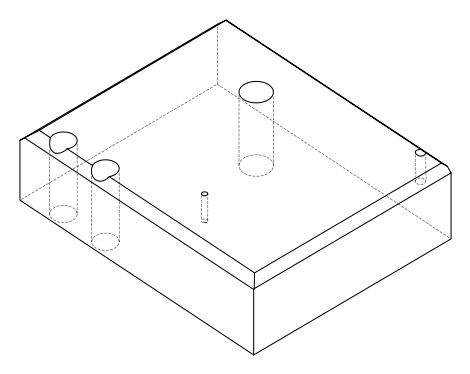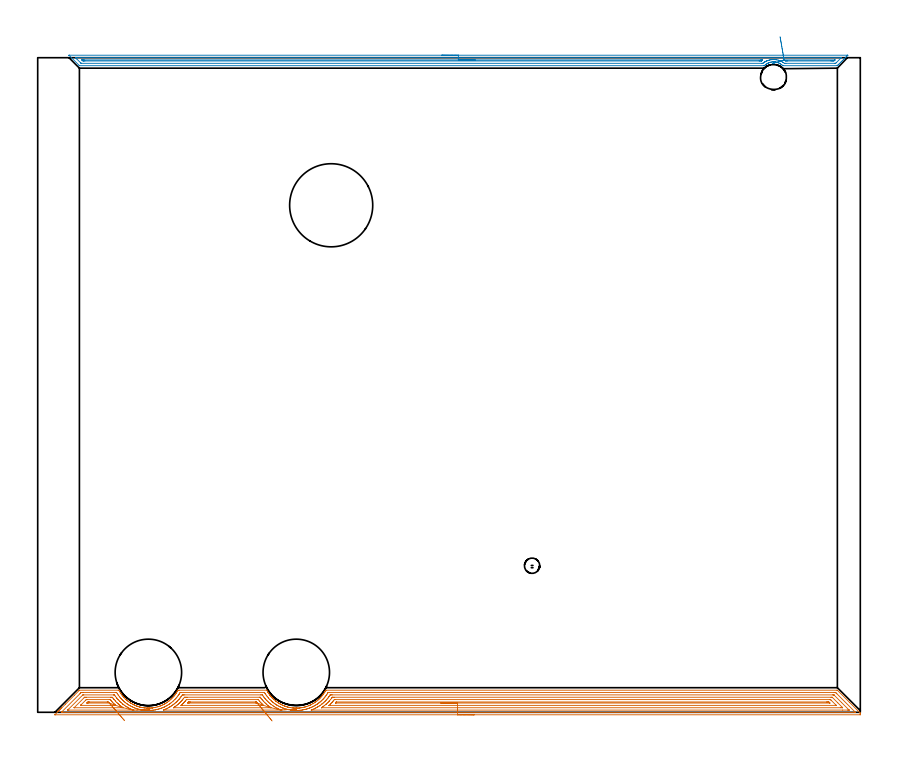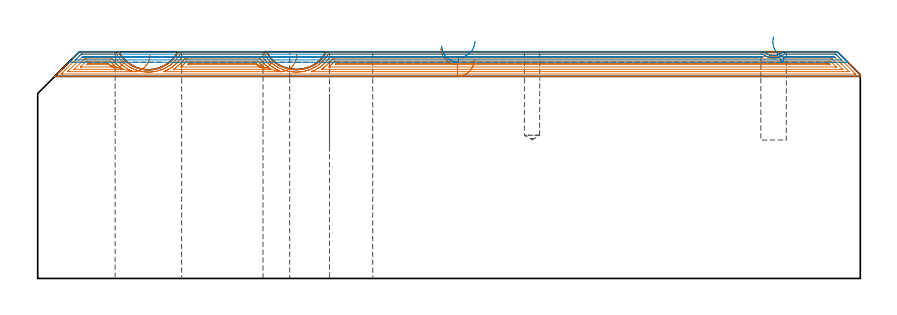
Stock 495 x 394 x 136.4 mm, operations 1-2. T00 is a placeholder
(PLAN: 10 operations, 5 tool changes, 79.8 min)
(1 AREA_MILL | FG_CHAMFER_SURFACE | UGT0205_001 | 21.5 min | 53668 mm3)
(2 AREA_MILL_1 | FG_CHAMFER_SURFACE_1 | UGT0205_001 | 11.33 min | 9451 mm3)
(3 AREA_MILL_2 | FG_CHAMFER_SURFACE_2 | UGT0205_001 | 15.69 min | 36400 mm3)
(4 AREA_MILL_3 | FG_CHAMFER_SURFACE_3 | UGT0205_001 | 28.42 min | 122205 mm3)
(5 MILL_BLIND_HOLE_FROM_SOLID_MATERIAL | STEP1POCKET | UGT0201_130 | Spiral | 0.92 min | 9856 mm3)
(6 SPOT_DRILL | STEP1POCKET_1 | NXT0321_9005460120000 | 0.03 min | 15 mm3)
(7 INDEXABLE_INSERT_DRILL_THROUGH_HOLE_FROM_SOLID | STEP1HOLE | NXT0302_038 | 0.56 min | 267712 mm3)
(8 INDEXABLE_INSERT_DRILL_THROUGH_HOLE_FROM_SOLID_1 | STEP1HOLE_1 | NXT0302_035 | 0.56 min | 170099 mm3)
(9 INDEXABLE_INSERT_DRILL_THROUGH_HOLE_FROM_SOLID_2 | STEP1HOLE_2 | NXT0302_035 | 0.56 min | 170123 mm3)
(10 DRILL_BLIND_HOLE_INTO_CENTER | STEP1POCKET_1 | UGT0301_207 | 0.22 min | 3363 mm3)
(TOOL UGT0205_001 | Chamfer Mill 20 x 3 x 45 deg. | D20 FL50 Z2)
(TOOL UGT0201_130 | Carbide End Mill 12.0 | D12 FL15 Z4)
(TOOL NXT0321_9005460120000 | NC Spot Drill, 142deg, 12mm, Carbide, Uncoated | D12 PA142 FL30 Z2)
(TOOL NXT0302_038 | Index. Insert Drill 50mm [880-D5000L50-04] | D50 PA176 FL200 Z2)
(TOOL NXT0302_035 | Index. Insert Drill 40mm [880-D4000L40-05] | D40 PA176 FL200 Z2)
(TOOL UGT0301_207 | Twist Drill 9.2 mm | D9.2 PA118 FL80 Z2)
(OP 1 AREA_MILL)
G17 G21 G94 G90
T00 M6
G54
G17 G0 G90 X262.65 Y-1.5 S1061 M3
G43 Z146.4 H0
Z131.6
G94 G1 X262.612 Z130.728 F250.
X262.498 Z129.864
X262.309 Z129.012
X262.047 Z128.18
X261.713 Z127.374
X261.31 Z126.6
X260.842 Z125.864
X260.31 Z125.172
X259.721 Z124.529
X259.078 Z123.94
X258.386 Z123.408
X257.65 Z122.94
X256.876 Z122.537
X256.07 Z122.203
X255.238 Z121.941
X254.386 Z121.752
X253.522 Z121.638
X252.65 Z121.6
X10.815
X10.475 Y-1.499 Z121.601
X10.309 Y-1.496 Z121.604
X10.307 Y-1.493 Z121.606
X12.146 Y0.347 Z123.445
X12.262 Y0.464 Z123.561
X12.439 Y0.639 Z123.737
X12.709 Y0.91 Z124.008
X12.875 Y1.078 Z124.172
X13.038 Y1.239 Z124.337
X13.156 Y1.357 Z124.455
X13.314 Y1.516 Z124.611
X13.468 Y1.669 Z124.767
X13.603 Y1.804 Z124.902
X13.752 Y1.955 Z125.05
X13.898 Y2.1 Z125.197
X14.05 Y2.251 Z125.349
X14.191 Y2.393 Z125.489
X14.329 Y2.53 Z125.627
X14.497 Y2.698 Z125.795
X16.731 Y4.932 Z128.03
X22.075 Y10.275 Z133.375
X24.773 Y12.974 Z136.072
X25.025 Y13.224 Z136.32
X25.106 Y13.296 Z136.389
X25.22 Y13.3 Z136.4
X48.455
X48.843 Y13.293 Z136.392
X48.901 Y13.19 Z136.289
X49.053 Y12.914 Z136.013
X49.14 Y12.754 Z135.853
X49.392 Y12.309 Z135.408
X49.958 Y11.417 Z134.515
X50.137 Y11.15 Z134.248
X50.322 Y10.886 Z133.983
X50.622 Y10.479 Z133.578
X50.897 Y10.121 Z133.221
X51.05 Y9.929 Z133.029
X51.215 Y9.723 Z132.823
X51.687 Y9.183 Z132.28
X51.883 Y8.969 Z132.064
X52.029 Y8.806 Z131.904
X52.089 Y8.739 Z131.838
X52.991 Y7.847 Z130.945
X53.215 Y7.654 Z130.748
X53.37 Y7.517 Z130.614
X53.584 Y7.329 Z130.428
X53.895 Y7.058 Z130.156
X54.179 Y6.832 Z129.932
X54.403 Y6.655 Z129.755
X54.788 Y6.365 Z129.463
X55.213 Y6.063 Z129.16
X55.304 Y6. Z129.099
X55.446 Y5.904 Z129.001
X55.604 Y5.801 Z128.897
X55.681 Y5.75 Z128.847
X55.752 Y5.706 Z128.803
X55.911 Y5.608 Z128.705
X56.051 Y5.523 Z128.618
X56.575 Y5.199 Z128.296
X57.044 Y4.936 Z128.035
X57.468 Y4.713 Z127.812
X57.512 Y4.691 Z127.79
X57.838 Y4.534 Z127.631
X58.032 Y4.439 Z127.538
X58.146 Y4.384 Z127.483
X58.285 Y4.317 Z127.414
X58.366 Y4.277 Z127.375
X58.851 Y4.068 Z127.167
X59.178 Y3.937 Z127.032
X59.254 Y3.905 Z127.002
X59.39 Y3.854 Z126.954
X59.417 Y3.844 Z126.944
X59.625 Y3.771 Z126.865
X59.93 Y3.658 Z126.756
X60.148 Y3.579 Z126.677
X60.73 Y3.385 Z126.483
X60.966 Y3.316 Z126.411
X61.041 Y3.292 Z126.389
X61.121 Y3.27 Z126.368
X61.276 Y3.227 Z126.326
X61.412 Y3.192 Z126.286
X61.487 Y3.171 Z126.266
X61.934 Y3.06 Z126.157
X62.349 Y2.97 Z126.069
X62.753 Y2.885 Z125.982
X62.827 Y2.869 Z125.966
X63.721 Y2.722 Z125.815
X64.384 Y2.638 Z125.736
X64.54 Y2.619 Z125.715
X64.614 Y2.609 Z125.707
X65.507 Y2.542 Z125.634
X65.708 Y2.535 Z125.629
X66.104 Y2.524 Z125.609
X66.265 Y2.518 Z125.607
X66.327 Y2.516 Z125.604
X66.401 Y2.513
X66.678 Y2.517 Z125.603
X66.889 Y2.519 Z125.609
X67.221 Y2.524 Z125.611
X67.294 Y2.523 Z125.614
X67.479 Y2.534 Z125.626
X68.115 Y2.572 Z125.664
X68.187 Y2.575 Z125.67
X68.352 Y2.591 Z125.688
X69.008 Y2.659 Z125.751
X69.08 Y2.665 Z125.76
X69.091 Y2.666 Z125.762
X69.224 Y2.685 Z125.784
X69.249 Y2.689 Z125.787
X69.902 Y2.79 Z125.883
X69.974 Y2.8 Z125.894
X70.415 Y2.884 Z125.981
X70.796 Y2.959 Z126.054
X70.867 Y2.972 Z126.069
X71.76 Y3.188 Z126.286
X72.471 Y3.385 Z126.482
X72.583 Y3.422 Z126.517
X72.654 Y3.444 Z126.54
X73.547 Y3.757 Z126.856
X73.793 Y3.854 Z126.952
X73.923 Y3.907 Z127.001
X74.12 Y3.983 Z127.079
X74.37 Y4.082 Z127.177
X74.44 Y4.109 Z127.205
X74.832 Y4.277 Z127.376
X75.333 Y4.516 Z127.613
X75.827 Y4.769 Z127.868
X76.157 Y4.94 Z128.037
X76.227 Y4.975 Z128.072
X76.534 Y5.147 Z128.245
X76.575 Y5.169 Z128.268
X77.12 Y5.498 Z128.598
X77.288 Y5.608 Z128.707
X77.988 Y6.061 Z129.161
X78.907 Y6.74 Z129.837
X78.952 Y6.777 Z129.874
X79.176 Y6.954 Z130.053
X79.8 Y7.479 Z130.578
X80.205 Y7.848 Z130.944
X80.693 Y8.313 Z131.413
X81.107 Y8.739 Z131.838
X81.586 Y9.259 Z132.358
X81.711 Y9.407 Z132.503
X81.817 Y9.531 Z132.629
X81.903 Y9.632 Z132.731
X82.115 Y9.894 Z132.993
X82.32 Y10.148 Z133.248
X82.48 Y10.345 Z133.445
X82.612 Y10.524 Z133.623
X83.242 Y11.417 Z134.516
X83.373 Y11.612 Z134.711
X83.798 Y12.309 Z135.408
X84.143 Y12.914 Z136.011
X84.2 Y13.012 Z136.111
X84.264 Y13.125 Z136.224
X84.365 Y13.296 Z136.39
X85.094 Y13.3 Z136.4
X137.818
X137.834 Y13.294 Z136.393
X137.85 Y13.28 Z136.379
X138.401 Y12.31 Z135.407
X138.565 Y12.037 Z135.134
X138.685 Y11.838 Z134.938
X138.712 Y11.793 Z134.893
X138.756 Y11.72 Z134.818
X138.838 Y11.599 Z134.695
X138.958 Y11.418 Z134.517
X139.159 Y11.133 Z134.232
X139.449 Y10.722 Z133.817
X139.587 Y10.524 Z133.624
X139.6 Y10.506 Z133.606
X139.65 Y10.439 Z133.538
X139.775 Y10.284 Z133.38
X140.297 Y9.632 Z132.73
X140.486 Y9.407 Z132.507
X140.543 Y9.34 Z132.44
X140.797 Y9.063 Z132.161
X140.884 Y8.969 Z132.065
X141.06 Y8.775 Z131.875
X141.093 Y8.739 Z131.839
X141.295 Y8.53 Z131.628
X141.436 Y8.384 Z131.481
X141.588 Y8.238 Z131.336
X141.994 Y7.847 Z130.945
X142.207 Y7.654 Z130.752
X142.33 Y7.542 Z130.64
X143.024 Y6.954 Z130.053
X143.247 Y6.777 Z129.873
X143.365 Y6.686 Z129.786
X143.478 Y6.601 Z129.7
X143.633 Y6.485 Z129.581
X143.667 Y6.459 Z129.555
X144.116 Y6.129 Z129.229
X144.213 Y6.062 Z129.161
X144.455 Y5.9 Z128.999
X144.609 Y5.797 Z128.896
X145.009 Y5.54 Z128.639
X145.343 Y5.339 Z128.438
X145.625 Y5.169 Z128.269
X145.903 Y5.012 Z128.111
X146.108 Y4.902 Z128.002
X146.348 Y4.774 Z127.874
X146.796 Y4.548 Z127.647
X147.201 Y4.357 Z127.453
X147.368 Y4.277 Z127.375
X147.689 Y4.136 Z127.235
X148.244 Y3.92 Z127.013
X148.583 Y3.785 Z126.88
X148.725 Y3.734 Z126.83
X148.988 Y3.642 Z126.735
X149.204 Y3.562 Z126.662
X149.476 Y3.465 Z126.565
X149.497 Y3.459 Z126.558
X149.882 Y3.342 Z126.438
X150.048 Y3.289 Z126.388
X150.242 Y3.237 Z126.335
X150.329 Y3.215 Z126.309
X150.369 Y3.204 Z126.298
X151.01 Y3.047 Z126.145
X151.223 Y2.996 Z126.093
X151.262 Y2.986 Z126.084
X152.156 Y2.811 Z125.907
X153.049 Y2.673 Z125.771
X153.228 Y2.654 Z125.752
X153.903 Y2.587 Z125.677
X153.942 Y2.582 Z125.673
X154.371 Y2.557 Z125.644
X154.797 Y2.531 Z125.617
X154.836 Y2.528 Z125.616
X155.268 Y2.519 Z125.611
X155.477 Y2.516 Z125.603
X155.491
X155.589 Y2.514 Z125.602
X155.691 Y2.513 Z125.603
X155.729 Y2.512 Z125.604
X155.779 Y2.513 Z125.606
X156.136 Y2.526 Z125.61
X156.584 Y2.537 Z125.631
X156.622 Y2.538 Z125.634
X156.791 Y2.549 Z125.647
X157.478 Y2.6 Z125.694
X157.515 Y2.602 Z125.697
X157.848 Y2.642 Z125.738
X158.372 Y2.707 Z125.8
X158.409 Y2.712 Z125.805
X159.302 Y2.856 Z125.952
X160.195 Y3.047 Z126.145
X160.3 Y3.074 Z126.172
X160.606 Y3.153 Z126.248
X160.984 Y3.247 Z126.347
X161.089 Y3.274 Z126.374
X161.47 Y3.384 Z126.483
X161.982 Y3.554 Z126.652
X162.875 Y3.881 Z126.98
X163.522 Y4.146 Z127.246
X163.733 Y4.235 Z127.331
X163.768 Y4.249 Z127.346
X163.833 Y4.277 Z127.375
X164.223 Y4.466 Z127.566
X164.627 Y4.665 Z127.762
X164.662 Y4.682 Z127.779
X165.577 Y5.169 Z128.268
X166.014 Y5.432 Z128.531
X166.448 Y5.704 Z128.802
X166.743 Y5.9 Z128.998
X166.984 Y6.061 Z129.159
X167.169 Y6.192 Z129.291
X167.342 Y6.314 Z129.413
X168.178 Y6.955 Z130.052
X168.235 Y7.001 Z130.098
X168.684 Y7.382 Z130.482
X169.128 Y7.773 Z130.872
X169.208 Y7.846 Z130.946
X169.618 Y8.244 Z131.342
X170.021 Y8.647 Z131.746
X170.11 Y8.739 Z131.839
X170.148 Y8.78 Z131.88
X170.513 Y9.182 Z132.281
X170.709 Y9.407 Z132.504
X170.883 Y9.603 Z132.703
X170.915 Y9.64 Z132.74
X171.268 Y10.08 Z133.178
X171.613 Y10.524 Z133.623
X171.808 Y10.785 Z133.885
X172.238 Y11.416 Z134.516
X172.67 Y12.086 Z135.185
X172.701 Y12.134 Z135.234
X172.805 Y12.309 Z135.409
X172.839 Y12.369 Z135.469
X173.17 Y12.96 Z136.06
X173.298 Y13.191 Z136.287
X173.306 Y13.204 Z136.299
X173.365 Y13.297 Z136.389
X173.563 Y13.3 Z136.4
X480.974
X481.195 Y13.296 Z136.389
X481.36 Y13.14 Z136.24
X488.601 Y5.9 Z128.998
X494.916 Y-0.415 Z122.683
X494.99 Y-0.5 Z122.596
X495. Y-0.581 Z122.518
Y-1.305 Z121.795
X494.99 Y-1.493 Z121.605
X494.95 Y-1.5 Z121.6
X252.65
Y-0.086 Z123.014
X14.964 Y-0.085 Z123.015
X14.497 Y-0.082 Z123.018
X14.335 Y-0.079 Z123.021
X14.191 Y-0.071 Z123.029
X14.255 Y-0.001 Z123.099
X14.336 Y0.084 Z123.184
X14.497 Y0.247 Z123.347
X14.695 Y0.445 Z123.545
X25.411 Y11.161 Z134.261
X25.761 Y11.507 Z134.607
X26.114 Y11.855 Z134.955
X26.156 Y11.879 Z134.979
X26.192 Y11.881 Z134.981
X26.27 Y11.884 Z134.984
X27.007 Y11.886 Z134.986
X27.162
X46.822
X47.191 Y11.884 Z134.984
X47.376 Y11.881 Z134.981
X47.462 Y11.879 Z134.979
X47.561 Y11.737 Z134.837
X47.936 Y11.161 Z134.261
X48.455 Y10.366 Z133.466
X48.513 Y10.284 Z133.384
X48.652 Y10.09 Z133.19
X49.179 Y9.407 Z132.507
X49.348 Y9.192 Z132.292
X49.917 Y8.53 Z131.63
X50.242 Y8.168 Z131.268
X50.739 Y7.654 Z130.754
X51.136 Y7.255 Z130.355
X51.384 Y7.017 Z130.117
X51.649 Y6.777 Z129.877
X52.029 Y6.443 Z129.543
X52.327 Y6.189 Z129.289
X52.682 Y5.9 Z129.
X52.923 Y5.713 Z128.813
X53.721 Y5.117 Z128.217
X53.855 Y5.023 Z128.123
X54.371 Y4.689 Z127.789
X54.71 Y4.472 Z127.572
X54.836 Y4.394 Z127.494
X55.248 Y4.146 Z127.246
X55.604 Y3.944 Z127.044
X56.075 Y3.684 Z126.784
X56.497 Y3.47 Z126.57
X56.579 Y3.429 Z126.529
X56.633 Y3.403 Z126.503
X56.911 Y3.27 Z126.37
X57.391 Y3.048 Z126.148
X57.803 Y2.865 Z125.965
X58.285 Y2.671 Z125.771
X58.403 Y2.626 Z125.726
X59.034 Y2.393 Z125.493
X59.178 Y2.341 Z125.441
X59.261 Y2.311 Z125.411
X60.072 Y2.053 Z125.153
X60.565 Y1.909 Z125.009
X60.966 Y1.804 Z124.904
X61.096 Y1.772 Z124.872
X61.896 Y1.589 Z124.689
X62.244 Y1.516 Z124.616
X62.753 Y1.428 Z124.528
X62.861 Y1.41 Z124.51
X63.293 Y1.344 Z124.444
X63.646 Y1.297 Z124.397
X63.903 Y1.265 Z124.365
X64.54 Y1.198 Z124.298
X64.894 Y1.169 Z124.269
X65.434 Y1.132 Z124.232
X65.842 Y1.116 Z124.216
X66.327 Y1.102 Z124.202
X66.748 Y1.103 Z124.203
X67.221 Y1.11 Z124.21
X67.619 Y1.126 Z124.226
X68.115 Y1.155 Z124.255
X68.459 Y1.179 Z124.279
X69.008 Y1.232 Z124.332
X69.269 Y1.26 Z124.36
X69.902 Y1.345 Z124.445
X70.053 Y1.368 Z124.468
X70.796 Y1.491 Z124.591
X70.817 Y1.495 Z124.595
X70.928 Y1.516 Z124.616
X71.689 Y1.682 Z124.782
X72.27 Y1.823 Z124.923
X72.583 Y1.903 Z125.003
X72.972 Y2.011 Z125.111
X73.476 Y2.161 Z125.261
X73.653 Y2.219 Z125.319
X74.16 Y2.393 Z125.493
X74.338 Y2.456 Z125.556
X74.37 Y2.468 Z125.568
X74.955 Y2.696 Z125.796
X75.264 Y2.819 Z125.919
X75.586 Y2.953 Z126.053
X76.157 Y3.204 Z126.304
X76.203 Y3.225 Z126.325
X76.296 Y3.27 Z126.37
X76.795 Y3.521 Z126.621
X77.051 Y3.653 Z126.753
X77.378 Y3.826 Z126.926
X77.962 Y4.146 Z127.246
X78.497 Y4.481 Z127.581
X78.838 Y4.696 Z127.796
X79.039 Y4.827 Z127.927
X79.334 Y5.023 Z128.123
X79.566 Y5.186 Z128.286
X79.732 Y5.306 Z128.406
X80.076 Y5.562 Z128.662
X80.525 Y5.9 Z129.
X80.581 Y5.944 Z129.044
X80.625 Y5.979 Z129.079
X81.54 Y6.757 Z129.857
X82.413 Y7.587 Z130.687
X82.446 Y7.621 Z130.721
X82.478 Y7.654 Z130.754
X82.876 Y8.076 Z131.176
X83.303 Y8.532 Z131.632
X83.704 Y9.017 Z132.117
X84.024 Y9.407 Z132.507
X84.102 Y9.503 Z132.603
X84.2 Y9.628 Z132.728
X84.479 Y10.01 Z133.11
X84.676 Y10.284 Z133.384
X84.847 Y10.526 Z133.626
X85.094 Y10.879 Z133.979
X85.205 Y11.051 Z134.151
X85.668 Y11.795 Z134.895
X85.718 Y11.875 Z134.975
X85.803 Y11.879 Z134.979
X85.987 Y11.883 Z134.983
X86.143 Y11.885 Z134.985
X136.342
X136.42 Y11.884 Z134.984
X136.458 Y11.882 Z134.982
X136.473 Y11.88 Z134.98
X136.494 Y11.852 Z134.952
X136.627 Y11.639 Z134.739
X136.911 Y11.174 Z134.274
X136.924 Y11.152 Z134.252
X137.529 Y10.284 Z133.384
X137.818 Y9.876 Z132.976
X138.188 Y9.407 Z132.507
X138.712 Y8.758 Z131.858
X138.913 Y8.53 Z131.63
X139.605 Y7.776 Z130.876
X139.727 Y7.654 Z130.754
X140.499 Y6.908 Z130.008
X140.644 Y6.777 Z129.877
X141.042 Y6.433 Z129.533
X141.393 Y6.135 Z129.235
X141.684 Y5.9 Z129.
X142.286 Y5.439 Z128.539
X142.529 Y5.262 Z128.362
X142.866 Y5.023 Z128.123
X143.18 Y4.813 Z127.913
X143.81 Y4.405 Z127.505
X144.074 Y4.246 Z127.346
X144.112 Y4.223 Z127.323
X144.245 Y4.146 Z127.246
X144.967 Y3.748 Z126.848
X145.824 Y3.306 Z126.406
X145.866 Y3.286 Z126.386
X145.901 Y3.27 Z126.37
X146.754 Y2.893 Z125.993
X147.409 Y2.627 Z125.727
X147.648 Y2.534 Z125.634
X147.69 Y2.518 Z125.618
X148.04 Y2.393 Z125.493
X148.542 Y2.221 Z125.321
X148.807 Y2.132 Z125.232
X149.435 Y1.948 Z125.048
X149.628 Y1.895 Z124.995
X150.212 Y1.746 Z124.846
X150.329 Y1.717 Z124.817
X150.421 Y1.697 Z124.797
X151.218 Y1.526 Z124.626
X151.267 Y1.516 Z124.616
X152.116 Y1.372 Z124.472
X152.292 Y1.343 Z124.443
X152.684 Y1.288 Z124.388
X153.01 Y1.251 Z124.351
X153.313 Y1.219 Z124.319
X153.903 Y1.167 Z124.267
X154.285 Y1.142 Z124.242
X154.797 Y1.115 Z124.215
X155.215 Y1.106 Z124.206
X155.691 Y1.101 Z124.201
X156.105 Y1.109 Z124.209
X156.584 Y1.125 Z124.225
X156.962 Y1.146 Z124.246
X157.478 Y1.182 Z124.282
X157.794 Y1.206 Z124.306
X158.372 Y1.274 Z124.374
X158.59 Y1.302 Z124.402
X159.265 Y1.4 Z124.5
X159.368 Y1.416 Z124.516
X159.949 Y1.516 Z124.616
X160.184 Y1.566 Z124.666
X160.94 Y1.737 Z124.837
X161.053 Y1.764 Z124.864
X161.559 Y1.896 Z124.996
X161.946 Y2.001 Z125.101
X162.255 Y2.09 Z125.19
X162.84 Y2.279 Z125.379
X162.926 Y2.309 Z125.409
X163.162 Y2.393 Z125.493
X163.643 Y2.571 Z125.671
X163.733 Y2.605 Z125.705
X164.213 Y2.799 Z125.899
X164.627 Y2.97 Z126.07
X164.839 Y3.061 Z126.161
X165.288 Y3.27 Z126.37
X165.475 Y3.36 Z126.46
X165.521 Y3.382 Z126.482
X166.031 Y3.646 Z126.746
X166.414 Y3.847 Z126.947
X166.611 Y3.954 Z127.054
X166.956 Y4.146 Z127.246
X167.176 Y4.276 Z127.376
X167.308 Y4.357 Z127.457
X167.72 Y4.619 Z127.719
X168.202 Y4.929 Z128.029
X168.259 Y4.967 Z128.067
X168.34 Y5.023 Z128.123
X168.775 Y5.338 Z128.438
X169.095 Y5.574 Z128.674
X169.282 Y5.717 Z128.817
X169.519 Y5.9 Z129.
X169.777 Y6.108 Z129.208
X169.989 Y6.282 Z129.382
X170.257 Y6.513 Z129.613
X170.558 Y6.777 Z129.877
X170.727 Y6.929 Z130.029
X170.883 Y7.073 Z130.173
X171.18 Y7.362 Z130.462
X171.475 Y7.654 Z130.754
X171.624 Y7.803 Z130.903
X171.776 Y7.961 Z131.061
X172.05 Y8.262 Z131.362
X172.291 Y8.53 Z131.63
X172.466 Y8.73 Z131.83
X172.67 Y8.966 Z132.066
X172.869 Y9.212 Z132.312
X173.023 Y9.407 Z132.507
X173.257 Y9.708 Z132.808
X173.563 Y10.11 Z133.21
X173.636 Y10.212 Z133.312
X173.685 Y10.284 Z133.384
X173.991 Y10.741 Z133.841
X174.27 Y11.161 Z134.261
X174.343 Y11.273 Z134.373
X174.457 Y11.45 Z134.55
X174.685 Y11.814 Z134.914
X174.72 Y11.869 Z134.969
X174.797 Y11.879 Z134.979
X174.981 Y11.882 Z134.982
X175.351 Y11.885 Z134.985
X479.341 Y11.886 Z134.986
X480.08 Y11.883 Z134.983
X480.128 Y11.882 Z134.982
X480.152 Y11.879 Z134.979
X480.175 Y11.863 Z134.963
X480.281 Y11.763 Z134.863
X480.487 Y11.561 Z134.661
X480.89 Y11.161 Z134.261
X491.697 Y0.353 Z123.453
X492.067 Y-0.025 Z123.075
X492.106 Y-0.067 Z123.033
X492.113 Y-0.08 Z123.02
X492.093 Y-0.081 Z123.019
X491.961 Y-0.083 Z123.017
X491.697 Y-0.085 Z123.015
X491.543 Y-0.086 Z123.014
X252.65
Y1.328 Z124.428
X164.818 Y1.329 Z124.429
X164.633 Y1.33 Z124.43
X164.627 Y1.332 Z124.432
Y1.333 Z124.433
Y1.335 Z124.435
X164.758 Y1.388 Z124.488
X165.078 Y1.516 Z124.616
X165.39 Y1.644 Z124.744
X165.521 Y1.7 Z124.8
X166.009 Y1.914 Z125.014
X166.414 Y2.103 Z125.203
X166.612 Y2.199 Z125.299
X167.002 Y2.393 Z125.493
X167.203 Y2.496 Z125.596
X167.308 Y2.551 Z125.651
X167.779 Y2.807 Z125.907
X168.202 Y3.041 Z126.141
X168.348 Y3.126 Z126.226
X168.589 Y3.27 Z126.37
X168.899 Y3.463 Z126.563
X169.095 Y3.588 Z126.688
X169.435 Y3.813 Z126.913
X169.932 Y4.146 Z127.246
X169.965 Y4.17 Z127.27
X170.883 Y4.857 Z127.957
X170.977 Y4.93 Z128.03
X171.094 Y5.023 Z128.123
X171.464 Y5.329 Z128.429
X171.776 Y5.591 Z128.691
X171.943 Y5.736 Z128.836
X172.126 Y5.9 Z129.
X172.407 Y6.158 Z129.258
X172.67 Y6.405 Z129.505
X172.86 Y6.59 Z129.69
X173.047 Y6.777 Z129.877
X173.3 Y7.036 Z130.136
X173.563 Y7.31 Z130.41
X173.729 Y7.491 Z130.591
X173.874 Y7.654 Z130.754
X174.143 Y7.962 Z131.062
X174.457 Y8.326 Z131.426
X174.55 Y8.439 Z131.539
X174.622 Y8.53 Z131.63
X174.937 Y8.936 Z132.036
X175.301 Y9.407 Z132.507
X175.322 Y9.435 Z132.535
X175.351 Y9.474 Z132.574
X175.988 Y10.41 Z133.51
X176.019 Y10.451 Z133.551
X176.032 Y10.465 Z133.565
X176.058 Y10.467 Z133.567
X176.244 Y10.469 Z133.569
X176.947 Y10.471 Z133.571
X177.138 Y10.472 Z133.572
X478.293 Y10.471 Z133.571
X478.999 Y10.467 Z133.567
X479.089 Y10.465 Z133.565
X479.136 Y10.453 Z133.553
X479.186 Y10.41 Z133.51
X479.315 Y10.284 Z133.384
X483.644 Y5.957 Z129.057
X488.123 Y1.477 Z124.577
X488.25 Y1.339 Z124.439
X488.224 Y1.333 Z124.433
X488.21 Y1.331 Z124.431
X488.123 Y1.33 Z124.43
X487.42 Y1.328 Z124.428
X484.401
X252.65
Y2.743 Z125.843
X170.883
X170.827 Y2.744 Z125.844
X170.781 Y2.746 Z125.846
X170.773 Y2.748 Z125.848
X170.772 Y2.749 Z125.849
X170.794 Y2.768 Z125.868
X170.883 Y2.83 Z125.93
X171.145 Y3.012 Z126.112
X171.512 Y3.27 Z126.37
X171.664 Y3.38 Z126.48
X171.776 Y3.462 Z126.562
X172.169 Y3.762 Z126.862
X172.67 Y4.146 Z127.246
X173.15 Y4.552 Z127.652
X173.563 Y4.903 Z128.003
X173.628 Y4.96 Z128.06
X173.697 Y5.023 Z128.123
X174.086 Y5.387 Z128.487
X174.457 Y5.737 Z128.837
X174.54 Y5.819 Z128.919
X174.621 Y5.9 Z129.
X174.976 Y6.268 Z129.368
X175.351 Y6.659 Z129.759
X175.408 Y6.721 Z129.821
X175.457 Y6.777 Z129.877
X176.23 Y7.667 Z130.767
X176.904 Y8.53 Z131.63
X177.004 Y8.662 Z131.762
X177.138 Y8.84 Z131.94
X177.248 Y8.99 Z132.09
X177.286 Y9.037 Z132.137
X177.299 Y9.051 Z132.151
X177.317 Y9.052 Z132.152
X177.496 Y9.056 Z132.156
X178.032 Y9.057 Z132.157
X178.388
X477.399
X477.757 Y9.056 Z132.156
X478.024 Y9.052 Z132.152
X478.086 Y9.05 Z132.15
X478.175 Y8.968 Z132.068
X478.293 Y8.857 Z131.957
X481.42 Y5.731 Z128.831
X484.1 Y3.05 Z126.15
X484.239 Y2.907 Z126.007
X484.345 Y2.795 Z125.895
X484.385 Y2.748 Z125.848
X484.37 Y2.747 Z125.847
X484.19 Y2.745 Z125.845
X483.654 Y2.743 Z125.843
X483.298
X252.65
Y4.157 Z127.257
X176.025
X175.351 Y4.158 Z127.258
X175.337 Y4.16 Z127.26
X175.31 Y4.173 Z127.273
X175.314 Y4.182 Z127.282
X175.328 Y4.198 Z127.298
X176.22 Y5.048 Z128.148
X176.244 Y5.072 Z128.172
X176.654 Y5.498 Z128.598
X177.038 Y5.9 Z129.
X177.086 Y5.951 Z129.051
X177.138 Y6.009 Z129.109
X177.499 Y6.422 Z129.522
X177.806 Y6.777 Z129.877
X177.908 Y6.898 Z129.998
X178.032 Y7.048 Z130.148
X178.423 Y7.534 Z130.634
X178.507 Y7.637 Z130.737
X178.529 Y7.639 Z130.739
X178.584 Y7.642 Z130.742
X178.694 Y7.643 Z130.743
X178.915
X476.516
X476.956 Y7.636 Z130.736
X477.068 Y7.622 Z130.722
X477.215 Y7.481 Z130.581
X477.399 Y7.302 Z130.402
X480.444 Y4.257 Z127.357
X480.489 Y4.209 Z127.309
X480.521 Y4.17 Z127.27
X480.522 Y4.163 Z127.263
X480.507 Y4.162 Z127.262
X480.08 Y4.157 Z127.257
X252.65
Y5.571 Z128.671
X179.819
X179.259 Y5.573 Z128.673
X179.202 Y5.575 Z128.675
X179.157 Y5.577 Z128.677
X179.187 Y5.643 Z128.743
X179.4 Y5.9 Z129.
X179.59 Y6.125 Z129.225
X179.665 Y6.209 Z129.309
X179.679 Y6.221 Z129.321
X179.694 Y6.224 Z129.324
X179.735 Y6.227 Z129.327
X179.819 Y6.228 Z129.328
X474.718 Y6.229 Z129.329
X475.277 Y6.228 Z129.328
X475.612 Y6.226 Z129.326
X475.946 Y6.222 Z129.322
X476.027 Y6.214 Z129.314
X476.073 Y6.172 Z129.272
X476.167 Y6.081 Z129.181
X476.352 Y5.9 Z129.
X476.505 Y5.746 Z128.846
X476.657 Y5.587 Z128.687
X476.665 Y5.575 Z128.675
X476.664 Y5.574 Z128.674
X476.647 Y5.572 Z128.672
X476.629 Y5.571 Z128.671
X252.65
X251.778 Z128.709
X250.914 Z128.823
X250.062 Z129.012
X249.23 Z129.274
X248.424 Z129.608
X247.65 Z130.011
X246.914 Z130.48
X246.222 Z131.011
X245.579 Z131.6
X244.99 Z132.243
X244.458 Z132.935
X243.99 Z133.671
X243.587 Z134.445
X243.253 Z135.251
X242.991 Z136.083
X242.802 Z136.935
X242.688 Z137.8
X242.65 Z138.671
G0 Z146.4
X155.834 Y1.965
Z135.088
G1 X155.855 Y1.966 Z134.215
X155.8 Y1.962 Z133.345
X155.669 Y1.953 Z132.482
X155.464 Y1.939 Z131.634
X155.186 Y1.921 Z130.808
X154.838 Y1.897 Z130.008
X154.421 Y1.868 Z129.243
X153.939 Y1.836 Z128.516
X153.396 Y1.799 Z127.834
X152.795 Y1.758 Z127.203
X152.142 Y1.713 Z126.626
X151.442 Y1.666 Z126.109
X150.699 Y1.615 Z125.654
X149.919 Y1.562 Z125.267
X149.108 Y1.507 Z124.949
X148.273 Y1.45 Z124.703
X147.42 Y1.392 Z124.53
X146.555 Y1.333 Z124.433
X146.54 Y1.332 Z124.432
X146.473 Y1.33 Z124.43
X146.371 Y1.329 Z124.429
X146.244 Y1.328 Z124.428
X75.736 Y1.329 Z124.429
X75.668 Y1.33 Z124.43
X75.63 Y1.331 Z124.431
X75.679 Y1.353 Z124.453
X76.157 Y1.547 Z124.647
X76.758 Y1.804 Z124.904
X77.051 Y1.934 Z125.034
X77.368 Y2.082 Z125.182
X77.945 Y2.361 Z125.461
X77.966 Y2.372 Z125.472
X78.007 Y2.393 Z125.493
X78.547 Y2.679 Z125.779
X78.838 Y2.837 Z125.937
X79.117 Y2.996 Z126.096
X79.585 Y3.27 Z126.37
X79.676 Y3.325 Z126.425
X79.732 Y3.36 Z126.46
X80.216 Y3.672 Z126.772
X80.625 Y3.937 Z127.037
X80.751 Y4.023 Z127.123
X80.927 Y4.146 Z127.246
X81.266 Y4.395 Z127.495
X81.519 Y4.582 Z127.682
X81.772 Y4.775 Z127.875
X82.093 Y5.023 Z128.123
X82.269 Y5.165 Z128.265
X82.413 Y5.284 Z128.384
X82.748 Y5.571 Z128.671
X83.127 Y5.9 Z129.
X83.221 Y5.984 Z129.084
X83.306 Y6.063 Z129.163
X83.675 Y6.415 Z129.515
X84.049 Y6.777 Z129.877
X84.124 Y6.851 Z129.951
X84.2 Y6.929 Z130.029
X84.554 Y7.306 Z130.406
X84.877 Y7.654 Z130.754
X84.979 Y7.766 Z130.866
X85.094 Y7.897 Z130.997
X85.384 Y8.246 Z131.346
X85.618 Y8.53 Z131.63
X85.781 Y8.733 Z131.833
X85.987 Y8.993 Z132.093
X86.165 Y9.233 Z132.333
X86.29 Y9.407 Z132.507
X86.91 Y10.284 Z133.384
X87.037 Y10.459 Z133.559
X87.392 Y10.467 Z133.567
X87.585 Y10.47 Z133.57
X87.775 Y10.471 Z133.571
X88.477 Y10.472 Z133.572
X134.244 Y10.471 Z133.571
X134.948 Y10.469 Z133.569
X135.137 Y10.466 Z133.566
X135.158 Y10.465 Z133.565
X135.183 Y10.437 Z133.537
X135.23 Y10.377 Z133.477
X135.296 Y10.284 Z133.384
X135.631 Y9.799 Z132.899
X135.906 Y9.407 Z132.507
X135.957 Y9.335 Z132.435
X136.031 Y9.234 Z132.334
X136.592 Y8.53 Z131.63
X136.924 Y8.122 Z131.222
X137.335 Y7.654 Z130.754
X137.818 Y7.129 Z130.229
X138.16 Y6.777 Z129.877
X138.712 Y6.242 Z129.342
X139.08 Y5.9 Z129.
X139.605 Y5.445 Z128.545
X140.112 Y5.023 Z128.123
X140.499 Y4.724 Z127.824
X141.27 Y4.146 Z127.246
X141.34 Y4.095 Z127.195
X141.393 Y4.058 Z127.158
X141.685 Y3.859 Z126.959
X142.286 Y3.477 Z126.577
X142.623 Y3.27 Z126.37
X143.18 Y2.944 Z126.044
X143.946 Y2.518 Z125.618
X144.074 Y2.453 Z125.553
X144.194 Y2.393 Z125.493
X144.967 Y2.021 Z125.121
X145.678 Y1.695 Z124.795
X146.536 Y1.343 Z124.443
X146.555 Y1.333 Z124.433
X140.399 Y2.749 Z125.849
X140.246 Y2.745 Z125.845
X140.154 Y2.744 Z125.844
X139.962 Y2.743 Z125.843
X139.605
X82.056
X81.925 Y2.744 Z125.844
X81.845 Y2.746 Z125.846
X81.786 Y2.749 Z125.849
X81.775 Y2.752 Z125.852
X81.791 Y2.764 Z125.864
X81.855 Y2.81 Z125.91
X82.413 Y3.196 Z126.296
X82.456 Y3.227 Z126.327
X82.513 Y3.27 Z126.37
X82.964 Y3.606 Z126.706
X83.306 Y3.863 Z126.963
X83.467 Y3.988 Z127.088
X83.666 Y4.146 Z127.246
X83.956 Y4.386 Z127.486
X84.2 Y4.592 Z127.692
X84.434 Y4.794 Z127.894
X84.693 Y5.023 Z128.123
X84.901 Y5.212 Z128.312
X85.094 Y5.391 Z128.491
X85.356 Y5.643 Z128.743
X85.619 Y5.9 Z129.
X85.801 Y6.083 Z129.183
X85.987 Y6.274 Z129.374
X86.233 Y6.536 Z129.636
X86.456 Y6.777 Z129.877
X86.655 Y6.999 Z130.099
X86.881 Y7.256 Z130.356
X87.064 Y7.474 Z130.574
X87.211 Y7.654 Z130.754
X87.46 Y7.962 Z131.062
X87.775 Y8.356 Z131.456
X88.28 Y9.039 Z132.139
X88.4 Y9.05 Z132.15
X88.668 Y9.054 Z132.154
X89.026 Y9.056 Z132.156
X89.562 Y9.057 Z132.157
X89.918
X133.35
X133.708 Y9.056 Z132.156
X133.84 Y9.053 Z132.153
X133.902 Y9.051 Z132.151
X134.294 Y8.53 Z131.63
X134.459 Y8.319 Z131.419
X134.993 Y7.654 Z130.754
X135.137 Y7.478 Z130.578
X135.751 Y6.777 Z129.877
X135.882 Y6.631 Z129.731
X136.031 Y6.472 Z129.572
X136.589 Y5.9 Z129.
X136.924 Y5.57 Z128.67
X137.208 Y5.302 Z128.402
X137.511 Y5.023 Z128.123
X137.818 Y4.753 Z127.853
X138.533 Y4.146 Z127.246
X138.63 Y4.067 Z127.167
X138.712 Y4.002 Z127.102
X139.36 Y3.511 Z126.611
X139.605 Y3.33 Z126.43
X139.688 Y3.27 Z126.37
X140.156 Y2.933 Z126.033
X140.298 Y2.83 Z125.93
X140.399 Y2.749 Z125.849
X135.881 Y4.163 Z127.263
X135.789 Y4.161 Z127.261
X135.572 Y4.159 Z127.259
X135.137 Y4.157 Z127.257
X86.896
X86.454 Y4.158 Z127.258
X86.35 Y4.16 Z127.26
X86.301 Y4.162 Z127.262
X86.3 Y4.163 Z127.263
X86.303 Y4.17 Z127.27
X86.352 Y4.22 Z127.32
X86.881 Y4.72 Z127.82
X87.037 Y4.871 Z127.971
X87.191 Y5.023 Z128.123
X87.478 Y5.314 Z128.414
X87.775 Y5.619 Z128.719
X87.912 Y5.765 Z128.865
X88.036 Y5.9 Z129.
X88.331 Y6.231 Z129.331
X88.668 Y6.613 Z129.713
X88.744 Y6.703 Z129.803
X88.805 Y6.777 Z129.877
X89.383 Y7.486 Z130.586
X89.465 Y7.583 Z130.683
X89.513 Y7.637 Z130.737
X89.562 Y7.642 Z130.742
X89.573
X132.467 Y7.643 Z130.743
X132.682 Y7.636 Z130.736
X133.396 Y6.777 Z129.877
X133.654 Y6.478 Z129.578
X134.169 Y5.9 Z129.
X134.244 Y5.818 Z128.918
X134.637 Y5.409 Z128.509
X135.013 Y5.023 Z128.123
X135.137 Y4.899 Z127.999
X135.834 Y4.223 Z127.323
X135.881 Y4.163 Z127.263
X132.078 Y5.58 Z128.68
X132.009 Y5.576 Z128.676
X131.896 Y5.573 Z128.673
X131.563 Y5.572 Z128.672
X131.227 Y5.571 Z128.671
X91.349
X90.79 Y5.572 Z128.672
X90.455 Y5.575 Z128.675
X90.138 Y5.578 Z128.678
X90.455 Y5.97 Z129.07
X90.618 Y6.158 Z129.258
X90.672 Y6.219 Z129.319
X90.735 Y6.222 Z129.322
X91.016 Y6.226 Z129.326
X91.349 Y6.228 Z129.328
X91.908 Y6.229 Z129.329
X131.228 Y6.228 Z129.328
X131.395 Y6.227 Z129.327
X131.478 Y6.224 Z129.324
X131.516 Y6.222 Z129.322
X131.563 Y6.182 Z129.282
X131.808 Y5.9 Z129.
X131.989 Y5.687 Z128.787
X132.078 Y5.58 Z128.68
X132.535 Y5.031 Z128.179
X133.018 Y4.45 Z127.742
X133.524 Y3.843 Z127.372
X134.048 Y3.213 Z127.073
X134.587 Y2.565 Z126.847
X135.136 Y1.905 Z126.695
X135.692 Y1.237 Z126.618
X136.25 Y0.566 Z126.617
X136.806 Y-0.102 Z126.692
X137.356 Y-0.762 Z126.843
X137.895 Y-1.41 Z127.068
X138.42 Y-2.04 Z127.366
X138.925 Y-2.648 Z127.734
X139.409 Y-3.229 Z128.17
X139.866 Y-3.779 Z128.669
X140.294 Y-4.293 Z129.23
X140.689 Y-4.768 Z129.846
X141.048 Y-5.199 Z130.514
G0 Z146.4
X67.478 Y1.431
Z134.532
G1 X67.449 Z133.66
X67.344 Y1.43 Z132.794
X67.163 Y1.428 Z131.94
X66.91 Y1.425 Z131.105
X66.584 Y1.422 Z130.296
X66.189 Y1.418 Z129.518
X65.728 Y1.413 Z128.778
X65.204 Y1.408 Z128.08
X64.621 Y1.402 Z127.431
X63.984 Y1.395 Z126.835
X63.297 Y1.388 Z126.297
X62.566 Y1.381 Z125.821
X61.797 Y1.373 Z125.41
X60.994 Y1.365 Z125.068
X60.165 Y1.357 Z124.797
X59.315 Y1.348 Z124.6
X58.452 Y1.339 Z124.477
X57.581 Y1.33 Z124.43
X57.436 Y1.329 Z124.429
X57.391
X18.774
X18.071 Y1.334 Z124.434
X18.051 Y1.335 Z124.435
X18.06 Y1.352 Z124.452
X18.071 Y1.37 Z124.47
X18.216 Y1.516 Z124.616
X18.586 Y1.887 Z124.987
X27.007 Y10.307 Z133.407
X27.188 Y10.464 Z133.564
X27.359 Y10.467 Z133.567
X27.711 Y10.471 Z133.571
X45.583
X45.774
X45.965 Y10.468 Z133.568
X46.092 Y10.465 Z133.565
X46.174 Y10.459 Z133.559
X46.2 Y10.423 Z133.523
X46.297 Y10.284 Z133.384
X46.667 Y9.738 Z132.838
X46.912 Y9.407 Z132.507
X47.561 Y8.546 Z131.646
X47.568 Y8.537 Z131.637
X47.62 Y8.472 Z131.572
X48.33 Y7.654 Z130.754
X48.455 Y7.514 Z130.614
X49.164 Y6.777 Z129.877
X49.348 Y6.59 Z129.69
X49.704 Y6.246 Z129.346
X50.08 Y5.9 Z129.
X50.242 Y5.756 Z128.856
X51.103 Y5.023 Z128.123
X51.136 Y4.996 Z128.096
X51.282 Y4.88 Z127.98
X52.029 Y4.325 Z127.425
X52.28 Y4.146 Z127.246
X52.923 Y3.711 Z126.811
X53.619 Y3.27 Z126.37
X53.816 Y3.149 Z126.249
X54.13 Y2.962 Z126.062
X54.71 Y2.649 Z125.749
X55.196 Y2.393 Z125.493
X55.604 Y2.191 Z125.291
X56.01 Y1.994 Z125.094
X56.497 Y1.777 Z124.877
X57.11 Y1.516 Z124.616
X57.581 Y1.33 Z124.43
X51.412 Y2.749 Z125.849
X51.342 Y2.747 Z125.847
X51.136 Y2.745 Z125.845
X50.779 Y2.743 Z125.843
X50.242
X22.182
X22.03 Y2.746 Z125.846
X21.945 Y2.75 Z125.85
X21.912 Y2.752 Z125.852
X21.932 Y2.776 Z125.876
X21.971 Y2.819 Z125.919
X22.036 Y2.886 Z125.986
X27.901 Y8.752 Z131.852
X28.127 Y8.971 Z132.071
X28.192 Y9.031 Z132.131
X28.218 Y9.05 Z132.15
X28.263 Y9.052 Z132.152
X28.795 Y9.056 Z132.156
X29.151 Y9.057 Z132.157
X43.986 Y9.056 Z132.156
X44.345 Y9.055 Z132.155
X44.88 Y9.05 Z132.15
X45.29 Y8.53 Z131.63
X45.774 Y7.917 Z131.017
X45.993 Y7.654 Z130.754
X46.667 Y6.863 Z129.963
X46.747 Y6.777 Z129.877
X47.561 Y5.923 Z129.023
X47.584 Y5.9 Z129.
X48.025 Y5.475 Z128.575
X48.455 Y5.069 Z128.169
X48.506 Y5.023 Z128.123
X48.956 Y4.638 Z127.738
X49.348 Y4.305 Z127.405
X49.544 Y4.146 Z127.246
X50.242 Y3.608 Z126.708
X50.697 Y3.27 Z126.37
X51.136 Y2.953 Z126.053
X51.412 Y2.749 Z125.849
X46.902 Y4.165 Z127.265
X46.657 Y4.157 Z127.257
X26.103
X25.904 Y4.159 Z127.259
X25.805 Y4.162 Z127.262
X25.773 Y4.164 Z127.264
X25.78 Y4.174 Z127.274
X25.82 Y4.218 Z127.318
X25.928 Y4.329 Z127.429
X26.041 Y4.442 Z127.542
X28.795 Y7.195 Z130.295
X29.03 Y7.423 Z130.523
X29.252 Y7.636 Z130.736
X29.699 Y7.643 Z130.743
X43.093
X43.545 Y7.641 Z130.741
X43.655 Y7.638 Z130.738
X43.679 Y7.636 Z130.736
X43.708 Y7.622 Z130.722
X43.792 Y7.519 Z130.619
X43.986 Y7.279 Z130.379
X44.408 Y6.777 Z129.877
X44.88 Y6.225 Z129.325
X45.178 Y5.9 Z129.
X45.774 Y5.272 Z128.372
X46.022 Y5.023 Z128.123
X46.667 Y4.395 Z127.495
X46.818 Y4.253 Z127.353
X46.85 Y4.221 Z127.321
X46.902 Y4.165 Z127.265
X43.093 Y5.571 Z128.671
X30.582
X30.022 Y5.572 Z128.672
X29.742 Y5.576 Z128.676
X29.688 Y5.578 Z128.678
X29.651 Y5.592 Z128.692
X29.666 Y5.613 Z128.713
X29.688 Y5.64 Z128.74
X29.819 Y5.771 Z128.871
X29.95 Y5.9 Z129.
X30.268 Y6.208 Z129.308
X30.293 Y6.222 Z129.322
X30.331 Y6.225 Z129.325
X30.414 Y6.228 Z129.328
X30.582 Y6.229 Z129.329
X31.14
X41.865 Y6.228 Z129.328
X42.199 Y6.225 Z129.325
X42.528 Y6.221 Z129.321
X42.808 Y5.9 Z129.
X43.093 Y5.572 Z128.672
X43.563 Y5.029 Z128.177
X44.06 Y4.456 Z127.746
X44.58 Y3.856 Z127.383
X45.118 Y3.235 Z127.091
X45.671 Y2.597 Z126.872
X46.235 Y1.947 Z126.726
X46.804 Y1.29 Z126.657
X47.376 Y0.631 Z126.663
X47.944 Y-0.026 Z126.746
X48.506 Y-0.674 Z126.903
X49.057 Y-1.309 Z127.135
X49.593 Y-1.927 Z127.44
X50.109 Y-2.523 Z127.814
X50.601 Y-3.091 Z128.256
X51.067 Y-3.628 Z128.762
X51.502 Y-4.13 Z129.327
X51.903 Y-4.593 Z129.949
X52.267 Y-5.013 Z130.621
G0 Z146.4
M5
M2
(OP 2 AREA_MILL_1)
G17 G21 G94 G90
T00 M6
G54
G17 G0 G90 X243.15 Y395.4 S1061 M3
G43 Z146.4 H0
Z140.1
G94 G1 X243.188 Z139.228 F250.
X243.302 Z138.364
X243.491 Z137.512
X243.753 Z136.68
X244.087 Z135.874
X244.49 Z135.1
X244.959 Z134.364
X245.49 Z133.672
X246.079 Z133.029
X246.722 Z132.44
X247.414 Z131.908
X248.15 Z131.44
X248.924 Z131.037
X249.73 Z130.703
X250.562 Z130.441
X251.414 Z130.252
X252.278 Z130.138
X253.15 Z130.1
X487.21
X487.472 Y395.395 Z130.105
X487.481 Y395.393 Z130.106
X487.472 Y395.372 Z130.128
X487.373 Y395.273 Z130.227
X487.006 Y394.904 Z130.592
X486.515 Y394.415 Z131.085
X486.121 Y394.019 Z131.477
X485.657 Y393.556 Z131.944
X485.236 Y393.135 Z132.362
X485.088 Y392.988 Z132.511
X484.798 Y392.698 Z132.802
X484.352 Y392.25 Z133.247
X483.873 Y391.773 Z133.727
X483.467 Y391.365 Z134.132
X482.96 Y390.86 Z134.639
X482.582 Y390.481 Z135.016
X482.407 Y390.307 Z135.193
X482.224 Y390.124 Z135.376
X481.697 Y389.596 Z135.901
X481.513 Y389.413 Z136.087
X481.414 Y389.314 Z136.186
X481.214 Y389.118 Z136.376
X481.195 Y389.104 Z136.389
X481.067 Y389.1 Z136.4
X448.443
X448.294 Y389.104 Z136.39
X448.225 Y389.164 Z136.334
X448.124 Y389.259 Z136.24
X448.064 Y389.313 Z136.186
X447.91 Y389.451 Z136.048
X447.47 Y389.819 Z135.68
X447.4 Y389.871 Z135.628
X446.993 Y390.147 Z135.352
X446.577 Y390.404 Z135.095
X446.432 Y390.481 Z135.019
X446.237 Y390.584 Z134.916
X445.891 Y390.75 Z134.749
X445.661 Y390.842 Z134.657
X445.315 Y390.965 Z134.531
X445.239 Y390.993 Z134.504
X444.79 Y391.129 Z134.367
X444.344 Y391.235 Z134.262
X443.974 Y391.3 Z134.198
X443.896 Y391.313 Z134.185
X443.719 Y391.334 Z134.165
X443.45 Y391.364 Z134.135
X443.003 Y391.383 Z134.102
X442.853 Z134.099
X442.794 Y391.385 Z134.101
X442.663 Y391.386 Z134.107
X442.556 Y391.387 Z134.111
X442.11 Y391.361 Z134.138
X441.662 Y391.308 Z134.192
X441.216 Y391.227 Z134.271
X440.768 Y391.117 Z134.381
X440.399 Y391. Z134.492
X440.323 Y390.977 Z134.517
X440.173 Y390.922 Z134.574
X439.952 Y390.838 Z134.657
X439.781 Y390.776 Z134.722
X439.711 Y390.75 Z134.749
X439.429 Y390.618 Z134.881
X438.978 Y390.372 Z135.125
X438.536 Y390.103 Z135.394
X438.207 Y389.87 Z135.627
X437.872 Y389.596 Z135.9
X437.642 Y389.41 Z136.088
X437.453 Y389.238 Z136.261
X437.434 Y389.219 Z136.281
X437.344 Y389.134 Z136.365
X437.312 Y389.107 Z136.393
X436.824 Y389.1 Z136.4
X25.234
X25.105 Y389.104 Z136.389
X25.086 Y389.118 Z136.376
X24.886 Y389.314 Z136.186
X18.977 Y395.223 Z130.275
X18.86 Y395.346 Z130.152
X18.818 Y395.394 Z130.104
X18.951 Y395.399 Z130.101
X18.977 Y395.4 Z130.1
X253.15
Y393.986 Z131.514
X483.301 Y393.985 Z131.515
X483.336
X483.614 Y393.975 Z131.525
X483.58 Y393.937 Z131.563
X483.485 Y393.837 Z131.663
X483.395 Y393.745 Z131.755
X483.301 Y393.65 Z131.85
X480.619 Y390.971 Z134.529
X480.369 Y390.729 Z134.771
X480.15 Y390.521 Z134.979
X479.726 Y390.515 Z134.985
X479.691
X450.197 Y390.514 Z134.986
X449.337 Y390.52 Z134.98
X449.296 Y390.521 Z134.979
X448.443 Y391.114 Z134.386
X448.046 Y391.365 Z134.135
X447.549 Y391.648 Z133.852
X446.978 Y391.931 Z133.569
X446.655 Y392.063 Z133.437
X446.143 Y392.25 Z133.25
X445.762 Y392.371 Z133.129
X445.589 Y392.421 Z133.079
X444.868 Y392.594 Z132.906
X444.445 Y392.668 Z132.832
X443.974 Y392.73 Z132.77
X443.442 Y392.777 Z132.723
X443.08 Y392.797 Z132.703
X442.529 Y392.795 Z132.705
X442.186 Y392.778 Z132.722
X441.693 Y392.739 Z132.761
X441.293 Y392.691 Z132.809
X440.913 Y392.626 Z132.874
X440.399 Y392.517 Z132.983
X440.182 Y392.464 Z133.036
X439.505 Y392.27 Z133.23
X439.49 Y392.265 Z133.235
X439.445 Y392.25 Z133.25
X438.842 Y392.022 Z133.478
X438.746 Y391.983 Z133.517
X438.611 Y391.923 Z133.577
X438.231 Y391.742 Z133.758
X437.717 Y391.467 Z134.033
X437.652 Y391.43 Z134.07
X437.546 Y391.365 Z134.135
X437.108 Y391.084 Z134.416
X436.824 Y390.884 Z134.616
X436.592 Y390.71 Z134.79
X436.352 Y390.528 Z134.972
X435.93 Y390.515 Z134.985
X435.895
X26.326
X26.218 Y390.516 Z134.984
X26.165 Y390.519 Z134.981
X26.143 Y390.521 Z134.979
X26.093 Y390.568 Z134.932
X25.681 Y390.971 Z134.529
X23.515 Y393.135 Z132.365
X22.999 Y393.651 Z131.849
X22.788 Y393.869 Z131.631
X22.703 Y393.959 Z131.541
X22.689 Y393.98 Z131.52
X22.721 Y393.981 Z131.519
X22.813 Y393.984 Z131.516
X22.999 Y393.986 Z131.514
X23.033
X253.15
Y392.572 Z132.928
X435.036 Y392.571 Z132.929
X435.606 Y392.57 Z132.93
X435.93 Y392.568 Z132.932
X436.236 Y392.565 Z132.935
X435.935 Y392.25 Z133.25
X435.93 Y392.246 Z133.254
X435.594 Y392.027 Z133.473
X435.482 Y391.955 Z133.545
X435.429 Y391.935 Z133.565
X435.357 Y391.933 Z133.567
X435.036 Y391.93 Z133.57
X434.467 Y391.929 Z133.571
X434.142 Y391.928 Z133.572
X28.362 Y391.929 Z133.571
X27.79 Y391.932 Z133.568
X27.468 Y391.936 Z133.564
X27.162 Y391.949 Z133.551
X26.856 Y392.25 Z133.25
X26.575 Y392.534 Z132.966
X26.555 Y392.565 Z132.935
X26.575 Y392.566 Z132.934
X27.145 Y392.57 Z132.93
X27.468 Y392.571 Z132.929
X28.037 Y392.572 Z132.928
X253.15
X254.022 Z132.967
X254.887 Z133.08
X255.738 Z133.269
X256.57 Z133.532
X257.376 Z133.865
X258.15 Z134.268
X258.886 Z134.737
X259.578 Z135.268
X260.221 Z135.857
X260.81 Z136.501
X261.342 Z137.193
X261.81 Z137.928
X262.213 Z138.702
X262.547 Z139.508
X262.809 Z140.34
X262.998 Z141.192
X263.112 Z142.057
X263.15 Z142.928
G0 Z146.4
X442.811 Y390.541
Z145.412
G1 X442.604 Y390.475 Z144.567
X442.468 Y390.432 Z143.707
X442.403 Y390.411 Z142.837
X442.411 Y390.414 Z141.964
X442.492 Y390.439 Z141.096
X442.644 Y390.488 Z140.239
X442.867 Y390.559 Z139.398
X443.159 Y390.653 Z138.581
X443.518 Y390.767 Z137.794
X443.94 Y390.903 Z137.043
X444.423 Y391.057 Z136.333
X444.964 Y391.23 Z135.671
X445.557 Y391.419 Z135.06
X446.199 Y391.625 Z134.506
X446.884 Y391.844 Z134.012
X447.608 Y392.075 Z133.584
X448.364 Y392.317 Z133.223
X449.148 Y392.568 Z132.932
X449.153 Y392.569 Z132.931
X449.191 Y392.571 Z132.929
X449.253
X479.401
X479.527 Y392.569 Z132.931
X479.726 Y392.564 Z132.936
X479.747 Y392.556 Z132.944
X479.739 Y392.544 Z132.956
X479.726 Y392.526 Z132.974
X479.587 Y392.387 Z133.113
X479.448 Y392.25 Z133.25
X479.137 Y391.948 Z133.552
X478.832 Y391.936 Z133.564
X478.261 Y391.93 Z133.57
X477.938 Y391.929 Z133.571
X477.369
X451.124
X450.553 Y391.931 Z133.569
X450.231 Y391.936 Z133.564
X450.128 Y391.941 Z133.559
X450.002 Y392.023 Z133.477
X449.654 Y392.25 Z133.25
X449.337 Y392.451 Z133.049
X449.259 Y392.498 Z133.002
X449.177 Y392.547 Z132.953
X449.148 Y392.566 Z132.934
Y392.568 Z132.932
X449.037 Y393.206 Z132.348
X448.918 Y393.891 Z131.822
X448.792 Y394.62 Z131.359
X448.659 Y395.385 Z130.962
X448.521 Y396.182 Z130.634
X448.378 Y397.003 Z130.378
X448.232 Y397.844 Z130.195
X448.084 Y398.697 Z130.088
X447.935 Y399.556 Z130.056
X447.786 Y400.414 Z130.101
X447.638 Y401.266 Z130.221
X447.493 Y402.103 Z130.416
X447.351 Y402.921 Z130.684
X447.214 Y403.713 Z131.024
X447.082 Y404.472 Z131.433
X446.956 Y405.194 Z131.907
X446.839 Y405.872 Z132.443
X446.73 Y406.501 Z133.037
G0 Z146.4
M5
M2
